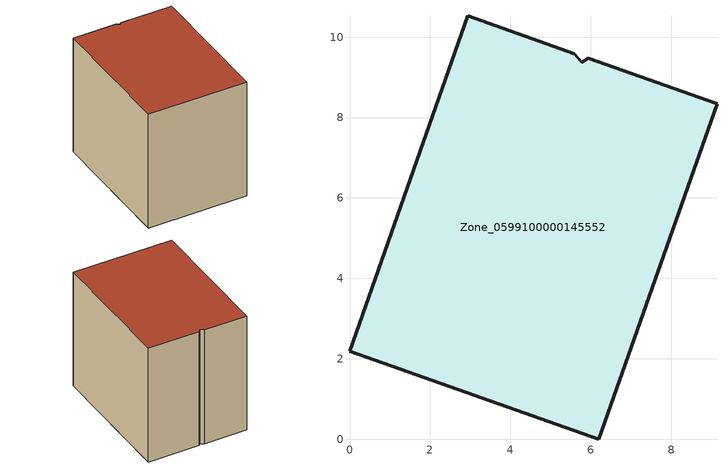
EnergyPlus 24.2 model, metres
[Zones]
Zone_0599100000145552
 floor ground (C_G): 2.94,10.53 5.59,9.59 5.78,9.38 5.93,9.47 9.14,8.34 6.2,0 0,2.19 z0.5
 wall outside (C_F): 5.59,9.59 2.94,10.53 0,2.19 6.2,0 9.14,8.34 5.93,9.47 5.78,9.38 5.59,9.59 z0.5:8.57
 roof outside (C_R): 6.2,0 9.14,8.34 5.93,9.47 5.78,9.38 5.59,9.59 2.94,10.53 0,2.19 z8.57
[BUILDING]
Pand.0599100000145552: North Axis=0; Terrain=City; Loads Convergence Tolerance Value=0.04; Temperature Convergence Tolerance Value=0.4; Solar Distribution=FullExterior; Maximum Number of Warmup Days=25; Minimum Number of Warmup Days=1
[Site:Location]
Rotterdam.The.Hague.AP_ZH_NLD Design_Conditions: Latitude=51.96; Longitude=4.45; Time Zone=1; Elevation=-4.5
[SITE:GROUNDTEMPERATURE:BUILDINGSURFACE]
18, 18, 18, 18, 18, 18, 18, 18, 18, 18, 18, 18
[MATERIAL] Thermal Absorptance=0.9; Solar Absorptance=0.7; Visible Absorptance=0.7
Name | Roughness | Thickness | Conductivity | Density | Specific Heat
G.TI.1965-1974 | MediumSmooth | 0.15 | 0.882353 | 540 | 1210
F.TI.1965-1974 | Rough | 0.3 | 0.697674 | 1920 | 840
R.TI.1965-1974 | MediumRough | 0.2 | 0.232558 | 1500 | 1000
[CONSTRUCTION]
C_G: G.TI.1965-1974
C_F: F.TI.1965-1974
C_R: R.TI.1965-1974
[ZONE]
Zone_0599100000145552: Type=1; Multiplier=1; Ceiling Height=Autocalculate; Volume=Autocalculate; Floor Area=autocalculate; Part of Total Floor Area=Yes
[ZONEINFILTRATION:DESIGNFLOWRATE]
Infil_Zone_0599100000145552: Zone or ZoneList or Space or SpaceList=Zone_0599100000145552; Schedule=AlwaysOn; Design Flow Rate Calculation Method=Flow/Area; Flow Rate per Floor Area=0.003; Constant Term Coefficient=1; Temperature Term Coefficient=0; Velocity Term Coefficient=0; Velocity Squared Term Coefficient=0
[HVACTEMPLATE:ZONE:IDEALLOADSAIRSYSTEM]
Zone_0599100000145552: Maximum Heating Supply Air Temperature=50; Minimum Cooling Supply Air Temperature=13; Maximum Heating Supply Air Humidity Ratio=0.0156; Minimum Cooling Supply Air Humidity Ratio=0.0077; Heating Limit=NoLimit; Cooling Limit=NoLimit; Dehumidification Control Type=ConstantSensibleHeatRatio; Cooling Sensible Heat Ratio=0.7; Dehumidification Setpoint=60; Humidification Control Type=None; Humidification Setpoint=30; Outdoor Air Method=None; Outdoor Air Flow Rate per Person=0.00944; Outdoor Air Flow Rate per Zone Floor Area=0; Outdoor Air Flow Rate per Zone=0; Demand Controlled Ventilation Type=None; Outdoor Air Economizer Type=NoEconomizer; Heat Recovery Type=None; Sensible Heat Recovery Effectiveness=0.7; Latent Heat Recovery Effectiveness=0.65
[ZONECONTROL:THERMOSTAT]
ThermostatControl_Zone_0599100000145552: Zone or ZoneList=Zone_0599100000145552; Control Type Schedule=DualSetpointControlType; Control 1=Thermostat_Zone_0599100000145552; Temperature Difference Between Cutout And Setpoint=0
[THERMOSTATSETPOINT:DUALSETPOINT]
Thermostat_Zone_0599100000145552: Heating Setpoint Temperature Schedule=HeatingSetpoint_Zone_0599100000145552; Cooling Setpoint Temperature Schedule=CoolingSetpoint_Zone_0599100000145552
[SCHEDULE:COMPACT]
HeatingSetpoint_Zone_0599100000145552: Through: 12/31, For: AllDays, Until: 24:00, 21
CoolingSetpoint_Zone_0599100000145552: Through: 12/31, For: AllDays, Until: 24:00, 24
DualSetpointControlType: Through: 12/31, For: AllDays, Until: 24:00, 4
AlwaysOn: Through: 12/31, For: AllDays, Until: 24:00, 1
